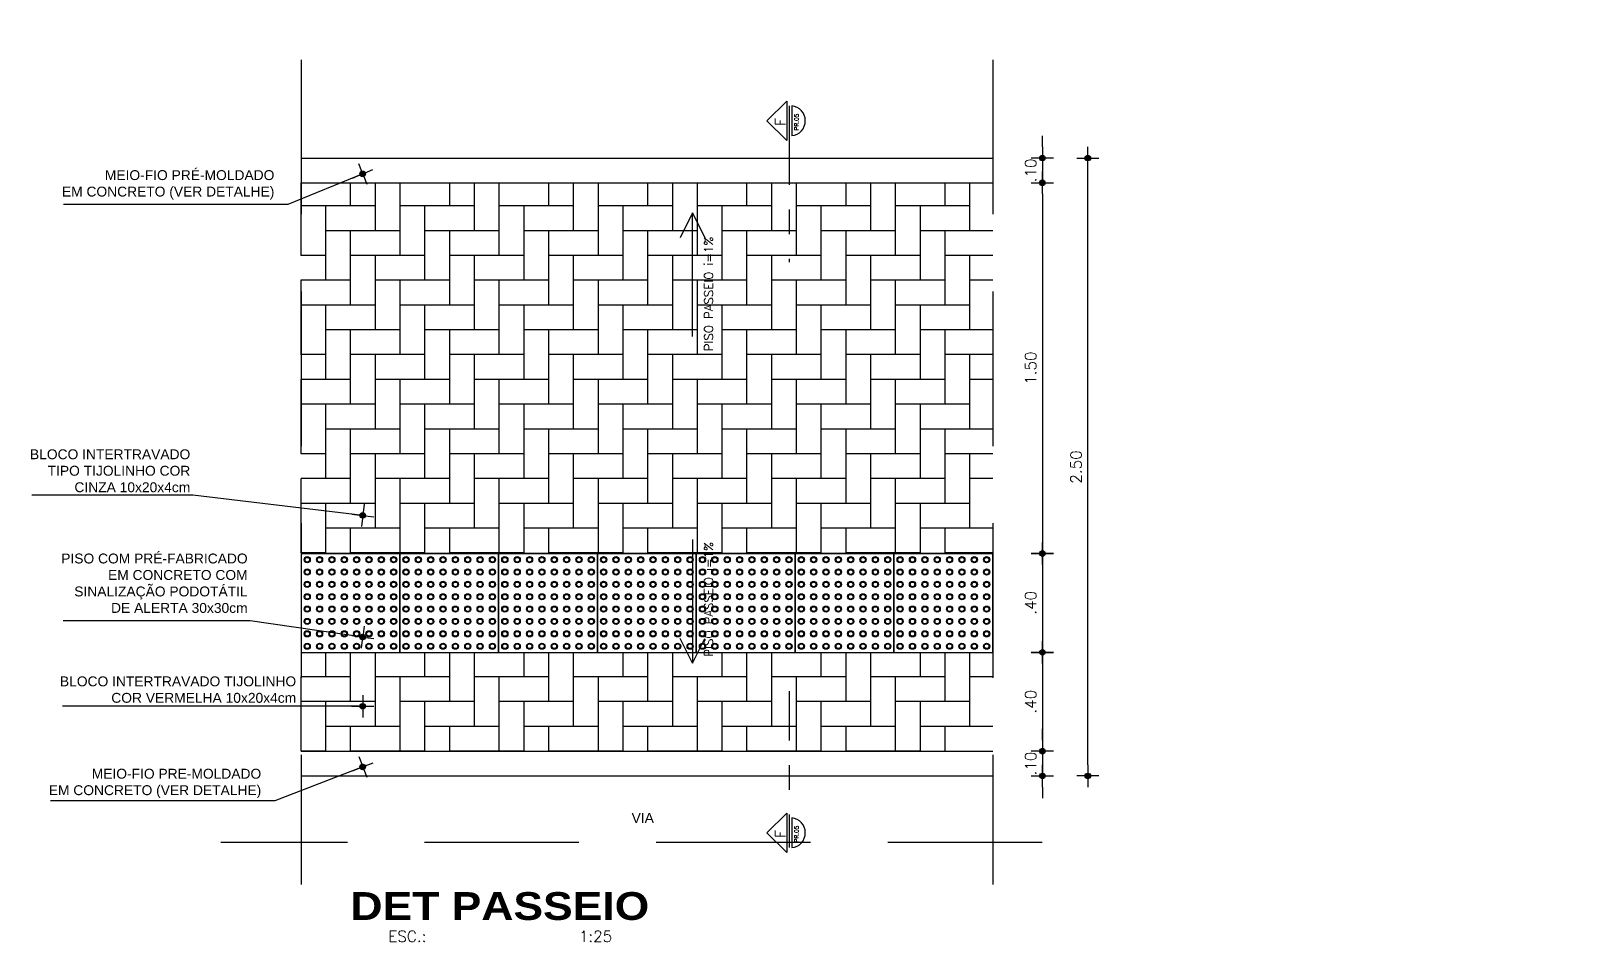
# Model space of a CAD drawing. Header units: millimetres. Extents: x 490 to 675, y -160 to -87.
# Drawn here: x 517.17 to 523.47, y -109.31 to -105.62 of the extents above; entities that cross this region are included whole.
import ezdxf
from ezdxf.enums import TextEntityAlignment as Align

# ---------------------------------------------------------------- set-up
doc = ezdxf.new("R2010")
doc.units = ezdxf.units.MM
doc.header["$LTSCALE"] = 2.5
doc.linetypes.add('CENTER', pattern=[50.8, 31.75, -6.35, 6.35, -6.35])
doc.linetypes.add('DASHED2', pattern=[0.375, 0.25, -0.125])
for name, color, linetype in [('AN_ESPECS', 7, 'Continuous'), ('AN_TEXTOS', 2, 'Continuous'), ('ARQ_HAT', 8, 'Continuous'), ('ARQ_PROJEÇÃO', 8, 'DASHED2'), ('ARQ_VISTA1', 7, 'Continuous'), ('ARQ_VISTA2', 2, 'Continuous'), ('COTAS', 1, 'Continuous'), ('LCORTE', 2, 'CENTER'), ('TEXTO', 2, 'Continuous'), ('TEXTOS', 2, 'Continuous'), ('TITULO', 2, 'Continuous')]:
    doc.layers.add(name, color=color, linetype=linetype)
doc.styles.add('ARIAL', font='arial.ttf')
doc.styles.add('COTA200', font='ROMANS.SHX')
doc.styles.add('COTA25', font='romans.shx')
doc.styles.add('ROMANS', font='romans', dxfattribs={"oblique": 15})
doc.styles.add('TIT200', font='')
doc.styles.get('TIT200').set_extended_font_data('Arial Black')
doc.dimstyles.new('COTA25$0', dxfattribs={"dimtxt": 0.045, "dimasz": 0.045, "dimexe": 0.05, "dimexo": 0.95, "dimgap": 0.025, "dimtad": 1, "dimzin": 4, "dimdsep": 46, "dimtxsty": 'COTA25', "dimblk": 'bola', "dimcen": -0.1, "dimdle": 0.05, "dimse1": 1, "dimse2": 1, "dimclrd": 256, "dimclre": 3, "dimclrt": 2, "dimadec": 0, "dimazin": 0, "dimtfac": 1, "dimtix": 1, "dimtmove": 2, "dimatfit": 3, "dimldrblk": 'USERTICK', "dimfxl": 1, "dimtvp": 2.5, "dimtolj": 1, "dimtzin": 4, "dimarcsym": 0})
doc.dimstyles.new('COTA25$7', dxfattribs={"dimtxt": 0.045, "dimasz": 0.045, "dimexe": 0.05, "dimexo": 0.95, "dimgap": 0.01, "dimtad": 1, "dimzin": 4, "dimdsep": 46, "dimtxsty": 'COTA25', "dimblk1": 'OPEN30', "dimblk2": 'OPEN30', "dimsah": 1, "dimcen": -0.1, "dimdle": 0.05, "dimse1": 1, "dimse2": 1, "dimclrd": 256, "dimclre": 3, "dimclrt": 2, "dimadec": 0, "dimazin": 0, "dimtfac": 1, "dimtix": 1, "dimtmove": 2, "dimatfit": 3, "dimldrblk": 'bola', "dimfxl": 1, "dimtvp": 2.5, "dimtolj": 1, "dimtzin": 4, "dimarcsym": 0})

# ---------------------------------------------------------------- blocks, each defined once
blk = doc.blocks.new('PT_AZUL1')
at = {"color": 9}
blk.add_lwpolyline([(0.3, 0.4), (-0.1, 0.4), (-0.1, 0), (0.3, 0)], close=True, dxfattribs=at)
for centre, radius in [((-0.075, 0.375), 0.0125), ((-0.075, 0.375), 0.0095), ((-0.025, 0.375), 0.0125), ((-0.025, 0.375), 0.0095), ((0.025, 0.375), 0.0125), ((0.025, 0.375), 0.0095), ((0.075, 0.375), 0.0125), ((0.075, 0.375), 0.0095), ((0.125, 0.375), 0.0125), ((0.125, 0.375), 0.0095), ((0.175, 0.375), 0.0125), ((0.175, 0.375), 0.0095), ((0.225, 0.375), 0.0125), ((0.225, 0.375), 0.0095), ((0.275, 0.375), 0.0125), ((0.275, 0.375), 0.0095), ((-0.075, 0.325), 0.0125), ((-0.075, 0.325), 0.0095), ((-0.025, 0.325), 0.0125), ((-0.025, 0.325), 0.0095), ((0.025, 0.325), 0.0125), ((0.025, 0.325), 0.0095), ((0.075, 0.325), 0.0125), ((0.075, 0.325), 0.0095), ((0.125, 0.325), 0.0125), ((0.125, 0.325), 0.0095), ((0.175, 0.325), 0.0125), ((0.175, 0.325), 0.0095), ((0.225, 0.325), 0.0125), ((0.225, 0.325), 0.0095), ((0.275, 0.325), 0.0125), ((0.275, 0.325), 0.0095), ((-0.075, 0.275), 0.0125), ((-0.075, 0.275), 0.0095), ((-0.025, 0.275), 0.0125), ((-0.025, 0.275), 0.0095), ((0.025, 0.275), 0.0125), ((0.025, 0.275), 0.0095), ((0.075, 0.275), 0.0125), ((0.075, 0.275), 0.0095), ((0.125, 0.275), 0.0125), ((0.125, 0.275), 0.0095), ((0.175, 0.275), 0.0125), ((0.175, 0.275), 0.0095), ((0.225, 0.275), 0.0125), ((0.225, 0.275), 0.0095), ((0.275, 0.275), 0.0125), ((0.275, 0.275), 0.0095), ((-0.075, 0.225), 0.0125), ((-0.075, 0.225), 0.0095), ((-0.025, 0.225), 0.0125), ((-0.025, 0.225), 0.0095), ((0.025, 0.225), 0.0125), ((0.025, 0.225), 0.0095), ((0.075, 0.225), 0.0125), ((0.075, 0.225), 0.0095), ((0.125, 0.225), 0.0125), ((0.125, 0.225), 0.0095), ((0.175, 0.225), 0.0125), ((0.175, 0.225), 0.0095), ((0.225, 0.225), 0.0125), ((0.225, 0.225), 0.0095), ((0.275, 0.225), 0.0125), ((0.275, 0.225), 0.0095), ((-0.075, 0.175), 0.0125), ((-0.075, 0.125), 0.0125), ((-0.075, 0.175), 0.0095), ((-0.075, 0.125), 0.0095), ((-0.025, 0.175), 0.0125), ((-0.025, 0.125), 0.0125), ((-0.025, 0.175), 0.0095), ((-0.025, 0.125), 0.0095), ((0.025, 0.175), 0.0125), ((0.025, 0.125), 0.0125), ((0.025, 0.175), 0.0095), ((0.025, 0.125), 0.0095), ((0.075, 0.175), 0.0125), ((0.075, 0.125), 0.0125), ((0.075, 0.175), 0.0095), ((0.075, 0.125), 0.0095), ((0.125, 0.175), 0.0125), ((0.125, 0.125), 0.0125), ((0.125, 0.175), 0.0095), ((0.125, 0.125), 0.0095), ((0.175, 0.175), 0.0125), ((0.175, 0.125), 0.0125), ((0.175, 0.175), 0.0095), ((0.175, 0.125), 0.0095), ((0.225, 0.175), 0.0125), ((0.225, 0.125), 0.0125), ((0.225, 0.175), 0.0095), ((0.225, 0.125), 0.0095), ((0.275, 0.175), 0.0125), ((0.275, 0.125), 0.0125), ((0.275, 0.175), 0.0095), ((0.275, 0.125), 0.0095), ((-0.075, 0.075), 0.0125), ((-0.075, 0.075), 0.0095), ((-0.025, 0.075), 0.0125), ((-0.025, 0.075), 0.0095), ((0.025, 0.075), 0.0125), ((0.025, 0.075), 0.0095), ((0.075, 0.075), 0.0125), ((0.075, 0.075), 0.0095), ((0.125, 0.075), 0.0125), ((0.125, 0.075), 0.0095), ((0.175, 0.075), 0.0125), ((0.175, 0.075), 0.0095), ((0.225, 0.075), 0.0125), ((0.225, 0.075), 0.0095), ((0.275, 0.075), 0.0125), ((0.275, 0.075), 0.0095), ((-0.075, 0.025), 0.0125), ((-0.075, 0.025), 0.0095), ((-0.025, 0.025), 0.0125), ((-0.025, 0.025), 0.0095), ((0.025, 0.025), 0.0125), ((0.025, 0.025), 0.0095), ((0.075, 0.025), 0.0125), ((0.075, 0.025), 0.0095), ((0.125, 0.025), 0.0125), ((0.125, 0.025), 0.0095), ((0.175, 0.025), 0.0125), ((0.175, 0.025), 0.0095), ((0.225, 0.025), 0.0125), ((0.225, 0.025), 0.0095), ((0.275, 0.025), 0.0125), ((0.275, 0.025), 0.0095)]:
    blk.add_circle(centre, radius, dxfattribs=at)
blk = doc.blocks.new('_OPEN30')
at = {"color": 0, "linetype": 'ByBlock', "ltscale": 0.5}
for p, q in [((-1, 0.27), (0, 0)), ((0, 0), (-1, -0.27)), ((0, 0), (-1, 0))]:
    blk.add_line(p, q, dxfattribs=at)
blk = doc.blocks.new('bola')
blk.add_hatch(color=0).paths.add_polyline_path([(-0.25, 0, 1), (0.25, 0, 1)])
at = {"color": 0}
for p, q in [((-1, 0), (-0.25, 0)), ((0, 1), (0, 0.25)), ((0.25, 0), (1, 0)), ((0, -0.25), (0, -1))]:
    blk.add_line(p, q, dxfattribs=at)
blk.add_circle((0, 0), 0.25, dxfattribs=at)
blk = doc.blocks.new('*D319')
at = {"layer": 'COTAS', "lineweight": -2}
for p, q in [((521.2656, -106.0895), (521.2656, -106.0445)), ((521.2656, -106.1345), (521.2656, -106.2345)), ((521.2656, -106.2795), (521.2656, -106.3245))]:
    blk.add_line(p, q, dxfattribs=at)
at = {"layer": 'DEFPOINTS', "color": 0}
for p in [(520.7577, -106.1345), (520.7577, -106.2345), (521.2656, -106.2345)]:
    blk.add_point(p, dxfattribs=at)
at = {"layer": 'COTAS', "lineweight": -2, "xscale": 0.045, "yscale": 0.045, "zscale": 0.045}
for p, rotation in [((521.2656, -106.1345), 270), ((521.2656, -106.2345), 90)]:
    blk.add_blockref('bola', p, dxfattribs=dict(at, rotation=rotation))
at = {"layer": 'COTAS', "color": 2, "insert": (521.2181, -106.1845), "char_height": 0.045, "attachment_point": 5, "rotation": 90, "style": 'COTA25'}
blk.add_mtext('\\A1;.10', dxfattribs=at)
blk = doc.blocks.new('USERTICK')
at = {"color": 0}
for p, q in [((-1, 0), (1, 0)), ((0, 1), (0, -1))]:
    blk.add_line(p, q, dxfattribs=at)
blk.add_circle((0, 0), 0.25, dxfattribs=at)
blk = doc.blocks.new('*D320')
at = {"layer": 'COTAS', "lineweight": -2}
blk.add_line((521.2657, -107.7796), (521.2657, -108.0895), dxfattribs=at)
at = {"layer": 'DEFPOINTS', "color": 0}
for p in [(520.7578, -107.7346), (520.7578, -108.1345), (521.2657, -108.1345)]:
    blk.add_point(p, dxfattribs=at)
at = {"layer": 'COTAS', "lineweight": -2, "xscale": 0.045, "yscale": 0.045, "zscale": 0.045}
for p, rotation in [((521.2657, -107.7346), 90), ((521.2657, -108.1345), 270)]:
    blk.add_blockref('bola', p, dxfattribs=dict(at, rotation=rotation))
at = {"layer": 'COTAS', "color": 2, "insert": (521.2182, -107.9346), "char_height": 0.045, "attachment_point": 5, "rotation": 90, "style": 'COTA25'}
blk.add_mtext('\\A1;.40', dxfattribs=at)
blk = doc.blocks.new('*D321')
at = {"layer": 'COTAS', "lineweight": -2}
blk.add_line((521.2657, -108.1795), (521.2657, -108.4896), dxfattribs=at)
at = {"layer": 'DEFPOINTS', "color": 0}
for p in [(520.7578, -108.1345), (520.7578, -108.5346), (521.2657, -108.5346)]:
    blk.add_point(p, dxfattribs=at)
at = {"layer": 'COTAS', "lineweight": -2, "xscale": 0.045, "yscale": 0.045, "zscale": 0.045}
for p, rotation in [((521.2657, -108.1345), 90), ((521.2657, -108.5346), 270)]:
    blk.add_blockref('bola', p, dxfattribs=dict(at, rotation=rotation))
at = {"layer": 'COTAS', "color": 2, "insert": (521.2182, -108.3346), "char_height": 0.045, "attachment_point": 5, "rotation": 90, "style": 'COTA25'}
blk.add_mtext('\\A1;.40', dxfattribs=at)
blk = doc.blocks.new('*D322')
at = {"layer": 'COTAS', "lineweight": -2}
for p, q in [((521.2657, -108.4896), (521.2657, -108.4446)), ((521.2657, -108.5346), (521.2657, -108.6346)), ((521.2657, -108.6796), (521.2657, -108.7246))]:
    blk.add_line(p, q, dxfattribs=at)
at = {"layer": 'DEFPOINTS', "color": 0}
for p in [(520.7578, -108.5346), (520.7578, -108.6346), (521.2657, -108.6346)]:
    blk.add_point(p, dxfattribs=at)
at = {"layer": 'COTAS', "lineweight": -2, "xscale": 0.045, "yscale": 0.045, "zscale": 0.045}
for p, rotation in [((521.2657, -108.5346), 270), ((521.2657, -108.6346), 90)]:
    blk.add_blockref('bola', p, dxfattribs=dict(at, rotation=rotation))
at = {"layer": 'COTAS', "color": 2, "insert": (521.2182, -108.5846), "char_height": 0.045, "attachment_point": 5, "rotation": 90, "style": 'COTA25'}
blk.add_mtext('\\A1;.10', dxfattribs=at)
blk = doc.blocks.new('*D323')
at = {"layer": 'COTAS', "lineweight": -2}
blk.add_line((521.2657, -106.2795), (521.2657, -107.6896), dxfattribs=at)
at = {"layer": 'DEFPOINTS', "color": 0}
for p in [(521.2656, -106.2345), (521.2657, -107.7346), (521.2657, -107.7346)]:
    blk.add_point(p, dxfattribs=at)
at = {"layer": 'COTAS', "lineweight": -2, "xscale": 0.045, "yscale": 0.045, "zscale": 0.045}
for p, rotation in [((521.2657, -106.2345), 90), ((521.2657, -107.7346), 270)]:
    blk.add_blockref('bola', p, dxfattribs=dict(at, rotation=rotation))
at = {"layer": 'COTAS', "color": 2, "insert": (521.2182, -106.9846), "char_height": 0.045, "attachment_point": 5, "rotation": 90, "style": 'COTA25'}
blk.add_mtext('\\A1;1.50', dxfattribs=at)
blk = doc.blocks.new('*D324')
at = {"layer": 'COTAS', "lineweight": -2}
blk.add_line((521.4493, -108.5895), (521.4493, -106.1795), dxfattribs=at)
at = {"layer": 'DEFPOINTS', "color": 0}
for p in [(521.4493, -106.1345), (523.4654, -106.1345), (523.4654, -108.6345)]:
    blk.add_point(p, dxfattribs=at)
at = {"layer": 'COTAS', "lineweight": -2, "xscale": 0.045, "yscale": 0.045, "zscale": 0.045}
for p, rotation in [((521.4493, -106.1345), 90), ((521.4493, -108.6345), 270)]:
    blk.add_blockref('bola', p, dxfattribs=dict(at, rotation=rotation))
at = {"layer": 'COTAS', "color": 2, "insert": (521.4018, -107.3845), "char_height": 0.045, "attachment_point": 5, "rotation": 90, "style": 'COTA25'}
blk.add_mtext('\\A1;2.50', dxfattribs=at)

msp = doc.modelspace()

# ---------------------------------------------------------------- hatches: boundary and pattern name
at = {"layer": 'ARQ_HAT'}
h = msp.add_hatch(dxfattribs=at)
h.set_pattern_fill('AR-HBONE', color=256, scale=0.000987, angle=45, style=0)
h.set_pattern_definition([(90, (518.26481, -108.5346), (-0.1002792, 0.1002792), [0.300838, -0.100279]), (180, (518.26481, -108.43432), (-0.1002792, 0.1002792), [0.300838, -0.100279])])
h.paths.add_polyline_path([(518.6951, -105.7482), (518.6951, -105.6208), (518.7701, -105.6208), (518.7701, -105.7482)], flags=9)
h.paths.add_polyline_path([(518.6952, -107.0232), (518.6952, -106.8458), (518.7702, -106.8458), (518.7702, -107.0232)], flags=24)
h.paths.add_polyline_path([(518.9711, -107.2232), (518.9711, -107.0458), (519.0461, -107.0458), (519.0461, -107.2232)], flags=24)
h.paths.add_polyline_path([(518.6952, -108.3982), (518.6952, -108.2709), (518.7702, -108.2709), (518.7702, -108.3982)], flags=24)
h.paths.add_polyline_path([(518.6952, -108.6483), (518.6952, -108.5209), (518.7702, -108.5209), (518.7702, -108.6483)], flags=9)
h.paths.add_polyline_path([(521.0648, -108.5345), (521.0648, -108.1345), (518.2648, -108.1345), (518.2648, -108.5346)])
h.paths.add_polyline_path([(518.2648, -107.7346), (521.0648, -107.7346), (521.0648, -106.2346), (518.2647, -106.2346)])

# ---------------------------------------------------------------- linework, layer by layer
at = {"color": 2}
for p, q in [((520.2307, -105.9038), (520.1507, -105.9838)), ((520.2307, -105.9038), (520.2307, -106.0639)), ((520.2508, -105.9238), (520.2508, -106.0439)), ((520.2307, -106.0639), (520.1507, -105.9838)), ((520.2307, -108.7846), (520.1507, -108.8647)), ((520.2307, -108.7846), (520.2307, -108.9447)), ((520.2508, -108.8046), (520.2508, -108.9247)), ((520.2307, -108.9447), (520.1507, -108.8647))]:
    msp.add_line(p, q, dxfattribs=at)
for centre in [(520.2458, -105.9838), (520.2458, -108.8647)]:
    msp.add_arc(centre, 0.0602, 274.78019, 85.21981, dxfattribs=at)
at = {"layer": 'AN_TEXTOS', "color": 7}
for points in [[(519.8488, -106.8568), (519.8488, -106.3568), (519.7988, -106.4568)], [(519.8488, -106.8568), (519.8488, -106.3568), (519.8988, -106.4568)], [(519.8488, -107.6784), (519.8488, -108.1784), (519.7988, -108.0784)], [(519.8488, -107.6784), (519.8488, -108.1784), (519.8988, -108.0784)]]:
    msp.add_lwpolyline(points, dxfattribs=at)
at = {"layer": 'ARQ_PROJEÇÃO'}
for p, q in [((518.2648, -105.7371), (518.2648, -109.0742)), ((521.0648, -105.7371), (521.0648, -109.0742)), ((521.2648, -108.9035), (517.9405, -108.9035))]:
    msp.add_line(p, q, dxfattribs=at)
at = {"layer": 'ARQ_VISTA1', "ltscale": 10}
for p, q in [((518.2648, -106.2346), (521.0648, -106.2346)), ((518.2648, -107.7346), (521.0648, -107.7346)), ((518.2648, -108.1346), (521.0648, -108.1346)), ((518.2648, -108.5346), (521.0648, -108.5346))]:
    msp.add_line(p, q, dxfattribs=at)
at = {"layer": 'ARQ_VISTA2', "ltscale": 10}
for p, q in [((518.2648, -106.1346), (521.0648, -106.1346)), ((518.2648, -108.6346), (521.0648, -108.6346))]:
    msp.add_line(p, q, dxfattribs=at)
at = {"layer": 'LCORTE', "ltscale": 0.0025}
for p, q in [((520.2408, -105.9238), (520.2408, -106.0439)), ((520.2408, -106.0439), (520.2408, -106.5563)), ((520.2408, -108.2922), (520.2408, -108.8046)), ((520.2408, -108.8046), (520.2408, -108.9247))]:
    msp.add_line(p, q, dxfattribs=at)

# ---------------------------------------------------------------- block references
at = {"layer": 'ARQ_HAT'}
for p in [(518.3648, -108.1346), (518.7648, -108.1346), (519.1648, -108.1346), (519.5648, -108.1346), (519.9648, -108.1346), (520.3648, -108.1346), (520.7648, -108.1346)]:
    msp.add_blockref('PT_AZUL1', p, dxfattribs=at)

# ---------------------------------------------------------------- texts
at = {"color": 2, "style": 'ROMANS', "text_generation_flag": 6, "flags": 4}
for p in [(520.2254, -106.0041), (520.2254, -108.885)]:
    msp.add_attdef('F', p, '', height=0.0412, rotation=270, dxfattribs=at)
at = {"layer": 'AN_TEXTOS', "color": 2, "style": 'ROMANS'}
for p in [(519.9322, -106.9165), (519.9322, -108.1521)]:
    msp.add_text('PISO PASSEIO i=1%%%', height=0.035, rotation=90, dxfattribs=at).set_placement(p)
at = {"layer": 'TEXTO', "char_height": 0.04, "attachment_point": 3, "style": 'ARIAL'}
for s, insert in [('MEIO-FIO PRÉ-MOLDADO\\PEM CONCRETO (VER DETALHE)\\P', (518.157, -106.1835)), ('\\pxqr;BLOCO INTERTRAVADO \\PTIPO TIJOLINHO COR \\PCINZA {\\C2;10x20x4cm}', (517.8166, -107.3131)), ('PISO COM PRÉ-FABRICADO\\PEM CONCRETO COM\\PSINALIZAÇÃO PODOTÁTIL\\PDE ALERTA 30x30cm ', (518.0487, -107.7348)), ('BLOCO INTERTRAVADO TIJOLINHO\\P COR VERMELHA {\\C2;10x20x4cm}', (518.2453, -108.2319)), ('MEIO-FIO PRE-MOLDADO\\PEM CONCRETO (VER DETALHE)', (518.1038, -108.6056)), ('VIA', (519.693, -108.7846))]:
    msp.add_mtext(s, dxfattribs=dict(at, insert=insert))
at = {"layer": 'TEXTOS', "style": 'ROMANS', "text_generation_flag": 6}
for p in [(520.279, -106.0229), (520.279, -108.9038)]:
    msp.add_text('PR.05', height=0.01716, rotation=270, dxfattribs=at).set_placement(p)
at = {"layer": 'TITULO'}
for s, height, style, p in [('DET PASSEIO', 0.1125, 'TIT200', (519.0696, -109.161)), ('ESC.:                  1:25', 0.045, 'COTA200', (519.0712, -109.2836))]:
    msp.add_text(s, height=height, dxfattribs=dict(at, style=style)).set_placement(p, align=Align.MIDDLE_CENTER)

# ---------------------------------------------------------------- dimensions: what is measured, and where the dimension line sits
at = {"layer": 'COTAS'}
for base, p1, p2, picture, middle in [((521.2656, -106.2345), (520.7577, -106.1345), (520.7577, -106.2345), '*D319', (521.2181, -106.1845)), ((521.4493, -106.1345), (523.4654, -108.6345), (523.4654, -106.1345), '*D324', (521.4018, -107.3845)), ((521.2657, -107.7346), (521.2656, -106.2345), (521.2657, -107.7346), '*D323', (521.2182, -106.9846)), ((521.2657, -108.1345), (520.7578, -107.7346), (520.7578, -108.1345), '*D320', (521.2182, -107.9346)), ((521.2657, -108.5346), (520.7578, -108.1345), (520.7578, -108.5346), '*D321', (521.2182, -108.3346)), ((521.2657, -108.6346), (520.7578, -108.5346), (520.7578, -108.6346), '*D322', (521.2182, -108.5846))]:
    dim = msp.add_linear_dim(base=base, p1=p1, p2=p2, angle=90, dimstyle='COTA25$0', override={"dimclrt": 2}, dxfattribs=at)
    dim.commit()
    dim.dimension.update_dxf_attribs({"geometry": picture, "text_midpoint": middle})

# ---------------------------------------------------------------- leaders
at = {"layer": 'AN_ESPECS', "color": 7, "annotation_type": 0, "has_hookline": 1, "hookline_direction": 1}
for points, text_width in [([(518.5145, -106.1985), (518.212, -106.3227), (518.167, -106.3227)], 0.853), ([(518.5146, -107.5803), (517.8266, -107.4992)], 0.6418), ([(518.5146, -108.0726), (518.0587, -108.0066)], 0.7471), ([(518.5146, -108.5981), (518.1588, -108.7354), (518.1138, -108.7354)], 0.853)]:
    msp.add_leader(points, dimstyle='COTA25$7', dxfattribs=dict(at, text_width=text_width))
at = {"layer": 'AN_ESPECS', "color": 7}
msp.add_leader([(518.5146, -108.3528), (517.2997, -108.3528)], dimstyle='COTA25$7', dxfattribs=at)

doc.saveas('drawing.dxf')
